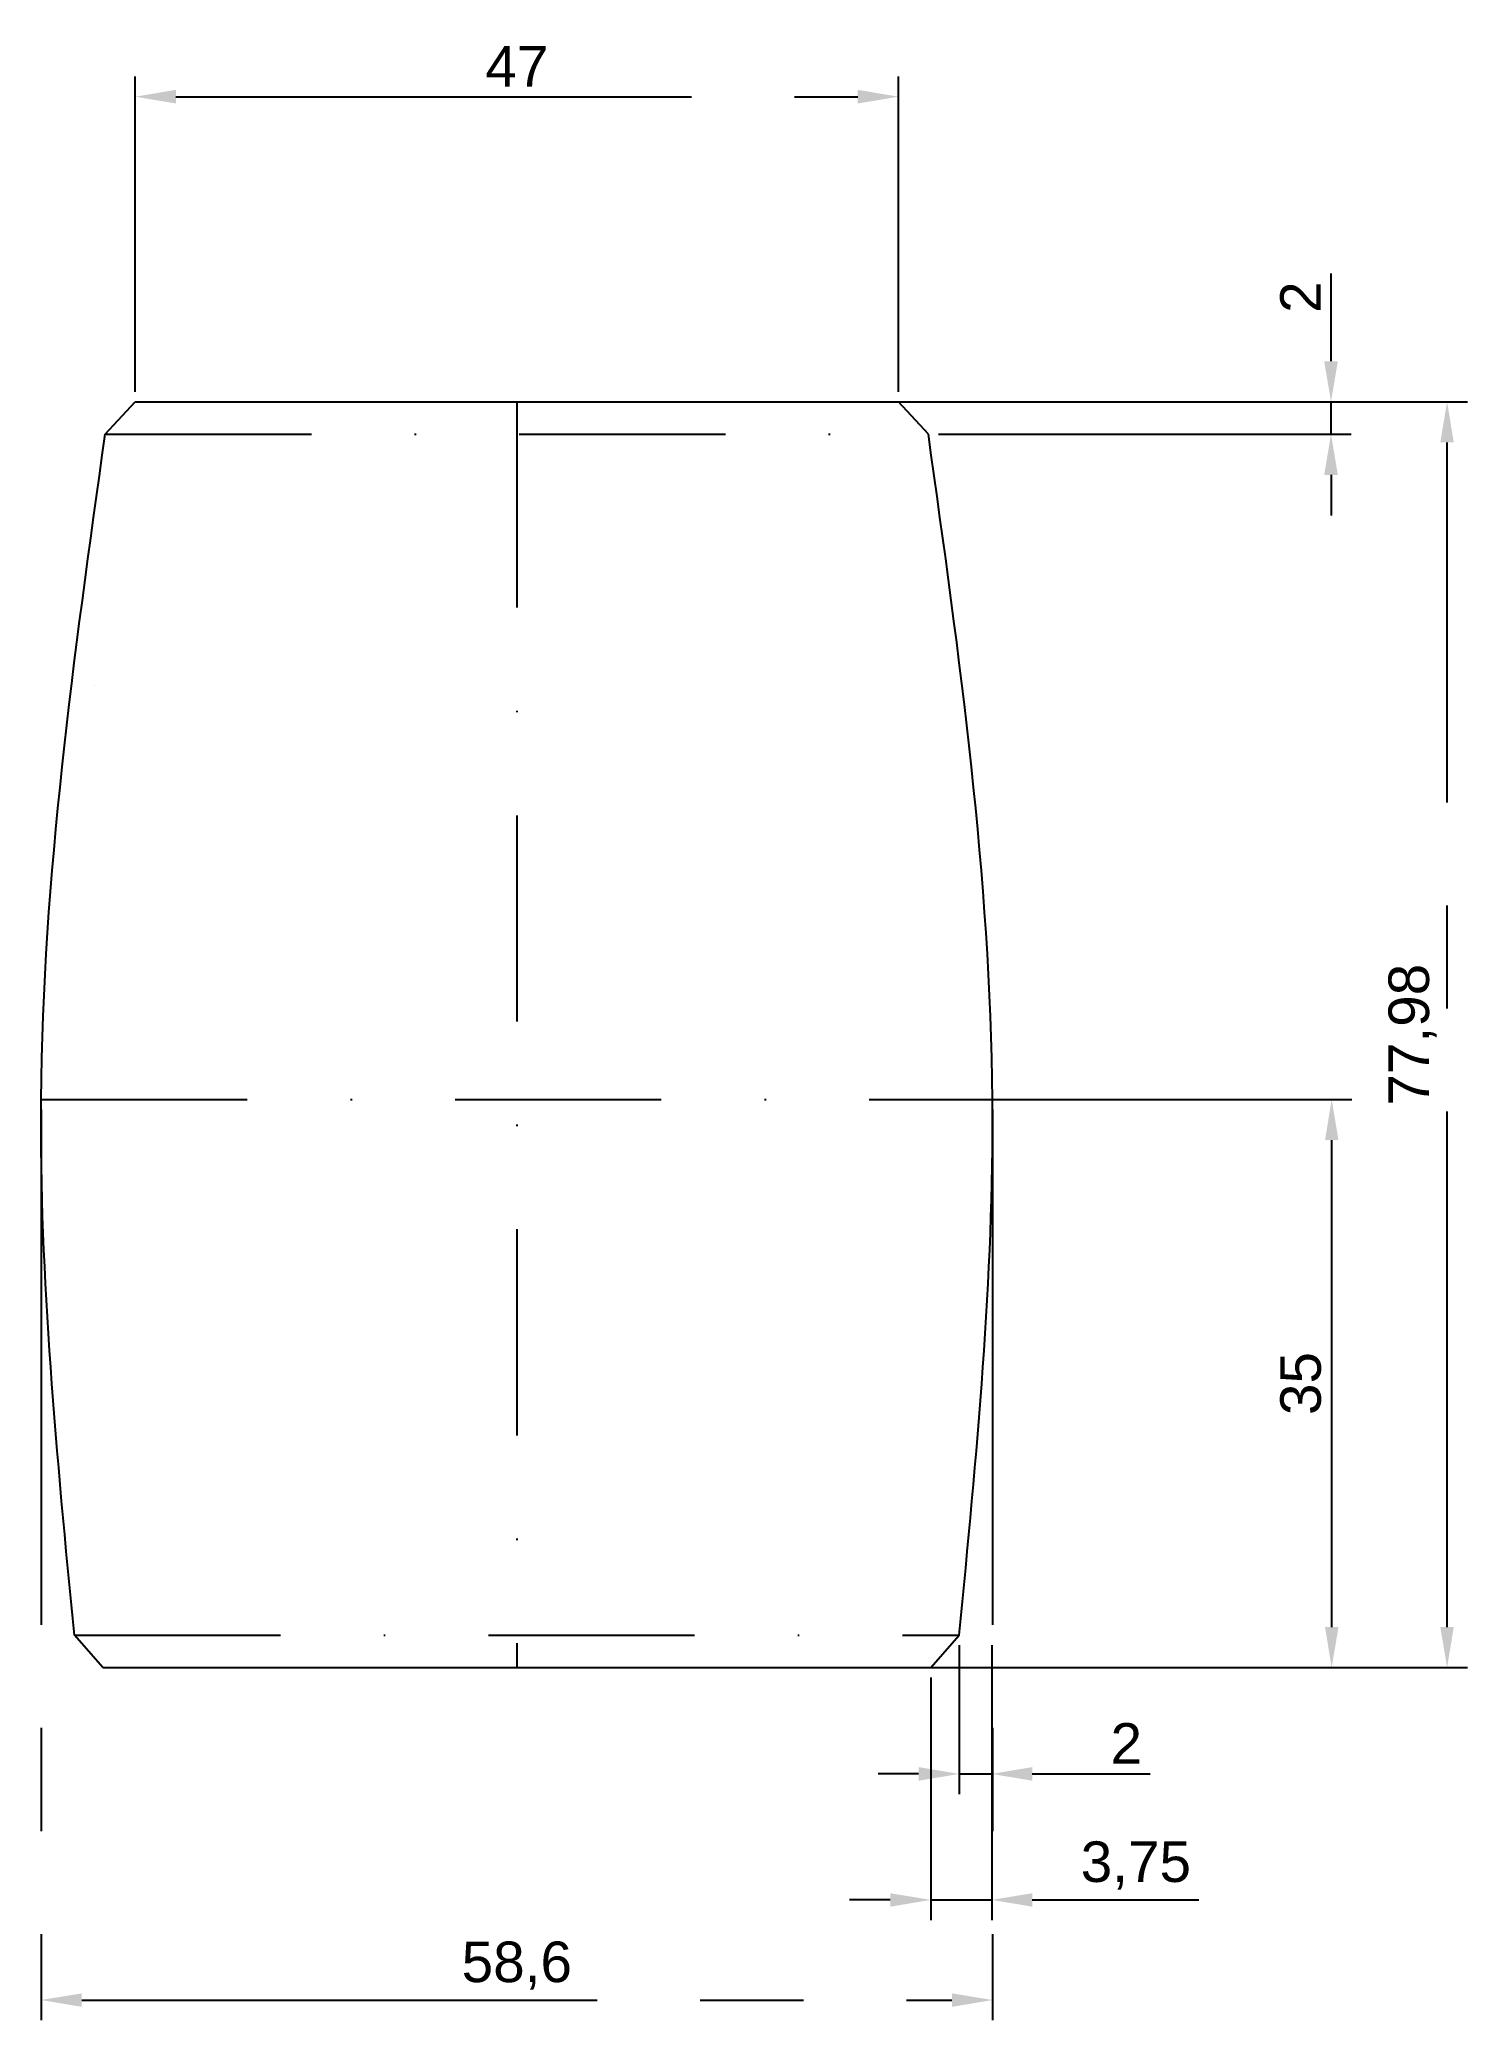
# Model space of a CAD drawing. Header units: millimetres. Extents: x 21 to 757, y 0 to 400.
# Drawn here: x 20.7 to 108.6, y 0.3 to 122.3 of the extents above; entities outside this region: 1.
import ezdxf

# ---------------------------------------------------------------- set-up
doc = ezdxf.new("R2010")
doc.units = ezdxf.units.MM
doc.linetypes.add('осевая', pattern=[50.8, 31.75, -6.35, 6.35, -6.35])
doc.linetypes.add('штрихпунктирная', pattern=[25.4, 12.7, -6.35, 0, -6.35])
doc.layers.add('1', color=170, linetype='штрихпунктирная')
doc.layers.add('3', color=32, linetype='осевая', lineweight=9)
doc.styles.get("Standard").update_dxf_attribs({"font": 'arial.ttf'})
doc.dimstyles.new('ISO-25', dxfattribs={"dimtxt": 2.5, "dimasz": 2.5, "dimexe": 1.25, "dimexo": 0.625, "dimtad": 1, "dimtxsty": 'Standard', "dimcen": 2.5, "dimadec": 0, "dimazin": 0, "dimtfac": 1, "dimtmove": 0, "dimatfit": 3, "dimfxl": 1, "dimarcsym": 0})

# ---------------------------------------------------------------- blocks, each defined once
blk = doc.blocks.new('*D1')
at = {"layer": '3', "color": 0, "lineweight": -2, "transparency": 16777216}
for p, q in [((20.75, 56.4), (20.75, 0.29)), ((79.35, 56.4), (79.35, 0.29)), ((23.25, 1.54), (76.85, 1.54))]:
    blk.add_line(p, q, dxfattribs=at)
at = {"layer": '3', "color": 0, "transparency": 16777216}
for points in [[(23.25, 1.95), (23.25, 1.12), (20.75, 1.54)], [(76.85, 1.95), (76.85, 1.12), (79.35, 1.54)]]:
    blk.add_solid(points, dxfattribs=at)
at = {"layer": 'Defpoints', "color": 0, "transparency": 16777216}
for p in [(20.75, 57.02), (79.35, 57.02), (79.35, 1.54)]:
    blk.add_point(p, dxfattribs=at)
at = {"layer": '3', "color": 0, "transparency": 16777216, "insert": (50.05, 3.66), "char_height": 2.5, "attachment_point": 5}
blk.add_mtext('58,6', dxfattribs=at)
blk = doc.blocks.new('*D2')
at = {"layer": '3', "color": 0, "lineweight": -2, "transparency": 16777216}
for p, q in [((77.3, 23.4), (77.3, 14.22)), ((79.3, 23.4), (79.3, 14.22)), ((74.8, 15.47), (72.3, 15.47)), ((77.3, 15.47), (79.3, 15.47)), ((81.8, 15.47), (89.05, 15.47))]:
    blk.add_line(p, q, dxfattribs=at)
at = {"layer": '3', "color": 0, "transparency": 16777216}
for points in [[(74.8, 15.89), (74.8, 15.05), (77.3, 15.47)], [(81.8, 15.89), (81.8, 15.05), (79.3, 15.47)]]:
    blk.add_solid(points, dxfattribs=at)
at = {"layer": 'Defpoints', "color": 0, "transparency": 16777216}
for p in [(77.3, 24.02), (79.3, 24.02), (79.3, 15.47)]:
    blk.add_point(p, dxfattribs=at)
at = {"layer": '3', "color": 0, "transparency": 16777216, "insert": (87.59, 17.35), "char_height": 2.5, "attachment_point": 5}
blk.add_mtext('2', dxfattribs=at)
blk = doc.blocks.new('*D3')
at = {"layer": '3', "color": 0, "lineweight": -2, "transparency": 16777216}
for p, q in [((75.55, 21.4), (75.55, 6.46)), ((79.3, 21.49), (79.3, 6.46)), ((73.05, 7.71), (70.55, 7.71)), ((75.55, 7.71), (79.3, 7.71)), ((81.8, 7.71), (92.06, 7.71))]:
    blk.add_line(p, q, dxfattribs=at)
at = {"layer": '3', "color": 0, "transparency": 16777216}
for points in [[(73.05, 8.12), (73.05, 7.29), (75.55, 7.71)], [(81.8, 8.12), (81.8, 7.29), (79.3, 7.71)]]:
    blk.add_solid(points, dxfattribs=at)
at = {"layer": 'Defpoints', "color": 0, "transparency": 16777216}
for p in [(75.55, 22.02), (79.3, 22.11), (79.3, 7.71)]:
    blk.add_point(p, dxfattribs=at)
at = {"layer": '3', "color": 0, "transparency": 16777216, "insert": (88.18, 9.83), "char_height": 2.5, "attachment_point": 5}
blk.add_mtext('3,75', dxfattribs=at)
blk = doc.blocks.new('*D4')
at = {"layer": '3', "color": 0, "lineweight": -2, "transparency": 16777216}
for p, q in [((50.67, 100), (108.6, 100)), ((107.35, 24.52), (107.35, 97.5)), ((50.67, 22.02), (108.6, 22.02))]:
    blk.add_line(p, q, dxfattribs=at)
at = {"layer": '3', "color": 0, "transparency": 16777216}
for points in [[(106.93, 97.5), (107.76, 97.5), (107.35, 100)], [(106.93, 24.52), (107.76, 24.52), (107.35, 22.02)]]:
    blk.add_solid(points, dxfattribs=at)
at = {"layer": 'Defpoints', "color": 0, "transparency": 16777216}
for p in [(50.05, 100), (107.35, 100), (50.05, 22.02)]:
    blk.add_point(p, dxfattribs=at)
at = {"layer": '3', "color": 0, "transparency": 16777216, "insert": (105.22, 61.01), "char_height": 2.5, "attachment_point": 5, "rotation": 90}
blk.add_mtext('77,98', dxfattribs=at)
blk = doc.blocks.new('*D5')
at = {"layer": '3', "color": 0, "lineweight": -2, "transparency": 16777216}
for p, q in [((100.2, 102.5), (100.2, 107.91)), ((76.02, 100), (101.45, 100)), ((100.2, 98), (100.2, 100)), ((76.02, 98), (101.45, 98)), ((100.2, 95.5), (100.2, 93))]:
    blk.add_line(p, q, dxfattribs=at)
at = {"layer": '3', "color": 0, "transparency": 16777216}
for points in [[(99.78, 102.5), (100.62, 102.5), (100.2, 100)], [(99.78, 95.5), (100.62, 95.5), (100.2, 98)]]:
    blk.add_solid(points, dxfattribs=at)
at = {"layer": 'Defpoints', "color": 0, "transparency": 16777216}
for p in [(75.4, 100), (100.2, 100), (75.4, 98)]:
    blk.add_point(p, dxfattribs=at)
at = {"layer": '3', "color": 0, "transparency": 16777216, "insert": (98.32, 106.45), "char_height": 2.5, "attachment_point": 5, "rotation": 90}
blk.add_mtext('2', dxfattribs=at)
blk = doc.blocks.new('*D6')
at = {"layer": '3', "color": 0, "lineweight": -2, "transparency": 16777216}
for p, q in [((75.67, 57.02), (101.49, 57.02)), ((100.24, 24.52), (100.24, 54.52)), ((76.17, 22.02), (101.49, 22.02))]:
    blk.add_line(p, q, dxfattribs=at)
at = {"layer": '3', "color": 0, "transparency": 16777216}
for points in [[(99.83, 54.52), (100.66, 54.52), (100.24, 57.02)], [(99.83, 24.52), (100.66, 24.52), (100.24, 22.02)]]:
    blk.add_solid(points, dxfattribs=at)
at = {"layer": 'Defpoints', "color": 0, "transparency": 16777216}
for p in [(75.04, 57.02), (100.24, 57.02), (75.55, 22.02)]:
    blk.add_point(p, dxfattribs=at)
at = {"layer": '3', "color": 0, "transparency": 16777216, "insert": (98.34, 39.52), "char_height": 2.5, "attachment_point": 5, "rotation": 90}
blk.add_mtext('35', dxfattribs=at)
blk = doc.blocks.new('*D7')
at = {"layer": '3', "color": 0, "lineweight": -2, "transparency": 16777216}
for p, q in [((26.55, 100.62), (26.55, 120.05)), ((73.55, 100.62), (73.55, 120.05)), ((29.05, 118.8), (71.05, 118.8))]:
    blk.add_line(p, q, dxfattribs=at)
at = {"layer": '3', "color": 0, "transparency": 16777216}
for points in [[(29.05, 119.22), (29.05, 118.38), (26.55, 118.8)], [(71.05, 119.22), (71.05, 118.38), (73.55, 118.8)]]:
    blk.add_solid(points, dxfattribs=at)
at = {"layer": 'Defpoints', "color": 0, "transparency": 16777216}
for p in [(73.55, 118.8), (26.55, 100), (73.55, 100)]:
    blk.add_point(p, dxfattribs=at)
at = {"layer": '3', "color": 0, "transparency": 16777216, "insert": (50.05, 120.67), "char_height": 2.5, "attachment_point": 5}
blk.add_mtext('47', dxfattribs=at)

msp = doc.modelspace()

# ---------------------------------------------------------------- hatches: boundary and pattern name
h = msp.add_hatch()
h.set_pattern_fill('AR-RROOF', color=256, scale=10)
h.paths.add_polyline_path([(636.672, 370.251), (592.698, 283.017)], flags=17)
edge = h.paths.add_edge_path()
edge.add_line((592.698, 283.017), (757.437, 271.867))
edge.add_line((757.437, 271.867), (658.987, 399.767))
edge.add_line((636.672, 370.251), (592.698, 283.017))

# ---------------------------------------------------------------- linework, layer by layer
for p, q in [((24.699, 98), (26.549, 100)), ((26.549, 100), (73.549, 100)), ((75.399, 98), (73.549, 100)), ((24.045, 82.496), (24.045, 82.496)), ((24.549, 22.023), (22.799, 24.023)), ((75.549, 22.023), (77.299, 24.023)), ((24.549, 22.023), (75.549, 22.023))]:
    msp.add_line(p, q)
for points in [[(22.799, 24.023), (20.749, 57.023), (24.699, 98)], [(77.299, 24.023), (79.349, 57.023), (75.399, 98)]]:
    msp.add_spline(points, degree=3)
at = {"layer": '1'}
for p, q in [((50.049, 100.023), (50.049, 22.023)), ((24.699, 98), (75.399, 98)), ((20.749, 57.023), (79.349, 57.023)), ((22.799, 24.023), (77.299, 24.023))]:
    msp.add_line(p, q, dxfattribs=at)

# ---------------------------------------------------------------- dimensions: what is measured, and where the dimension line sits
at = {"layer": '3'}
for base, p1, p2, picture, middle in [((73.549, 118.8), (26.549, 100), (73.549, 100), '*D7', (50.049, 120.675)), ((79.349, 1.536), (20.749, 57.023), (79.349, 57.023), '*D1', (50.049, 3.663))]:
    dim = msp.add_linear_dim(base=base, p1=p1, p2=p2, dimstyle='ISO-25', dxfattribs=at)
    dim.commit()
    dim.dimension.update_dxf_attribs({"geometry": picture, "text_midpoint": middle})
for base, p1, p2, picture, middle in [((100.201, 100), (75.399, 98), (75.399, 100), '*D5', (98.321, 106.453)), ((107.348, 100), (50.049, 22.023), (50.049, 100), '*D4', (105.221, 61.012)), ((100.245, 57.023), (75.549, 22.023), (75.043, 57.023), '*D6', (98.342, 39.523))]:
    dim = msp.add_linear_dim(base=base, p1=p1, p2=p2, angle=90, dimstyle='ISO-25', dxfattribs=at)
    dim.commit()
    dim.dimension.update_dxf_attribs({"geometry": picture, "text_midpoint": middle})
for base, p1, p2, picture, middle in [((79.298, 15.47), (77.299, 24.023), (79.298, 24.023), '*D2', (87.594, 15.47)), ((79.298, 7.708), (75.549, 22.023), (79.298, 22.115), '*D3', (88.178, 7.708))]:
    dim = msp.add_linear_dim(base=base, p1=p1, p2=p2, dimstyle='ISO-25', dxfattribs=at)
    dim.commit()
    dim.dimension.update_dxf_attribs({"geometry": picture, "text_midpoint": middle, "dimtype": 160})

doc.saveas('drawing.dxf')
